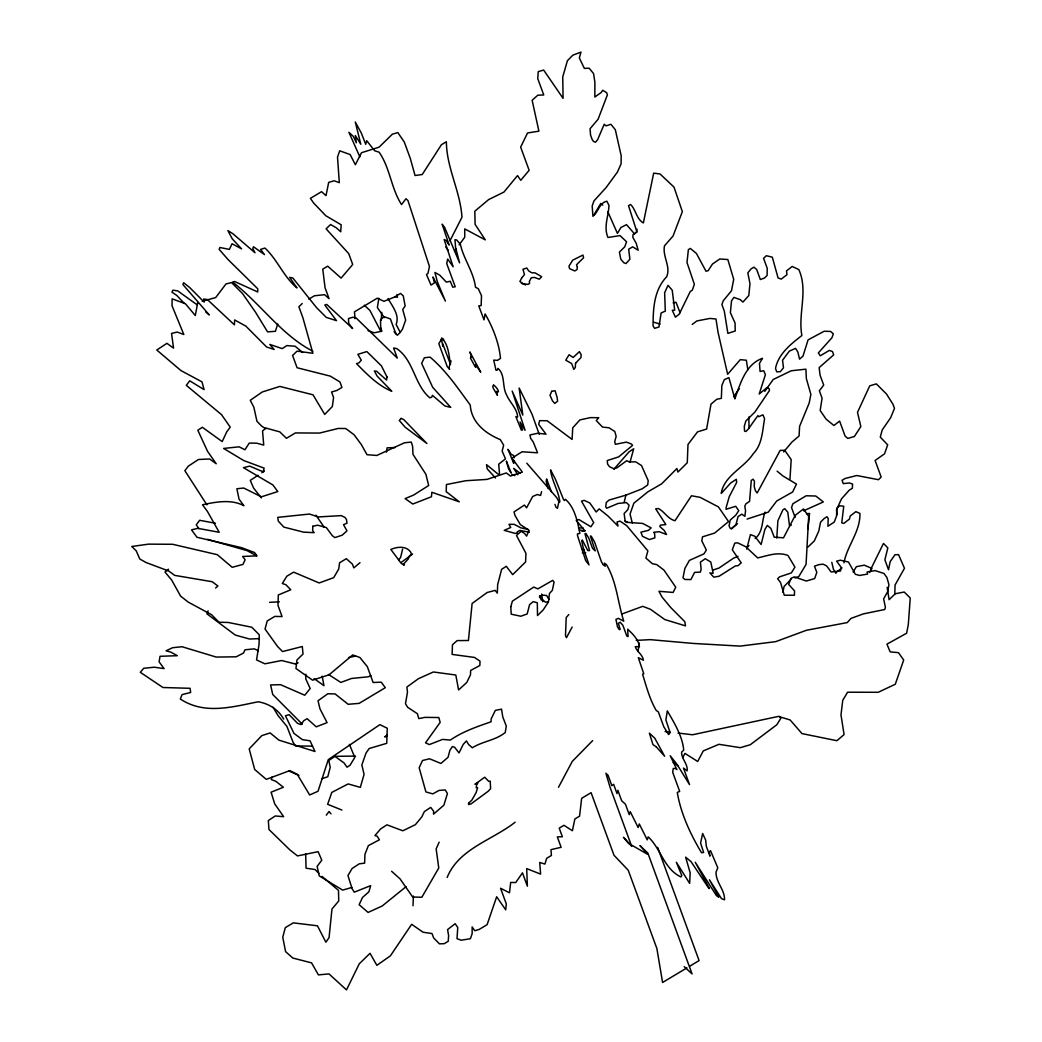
<?xml version="1.0" encoding="UTF-8"?>
<svg xmlns="http://www.w3.org/2000/svg" width="1042" height="1042" viewBox="0 0 1042 1042"><rect width="100%" height="100%" fill="white"/><g stroke="black" fill="none" stroke-linecap="round" stroke-linejoin="round"><path stroke-width="1.5" d="M305.866 674.239L305.788 678.967L310.203 688.528L304.746 695.235L280.532 684.672L270.607 684.959L272.73 694.48L302.271 724.164M894.817 594.018L895.039 585.057L904.469 568.281L898.556 554.631L894.948 554.774L890.155 561.69L888.526 569.753L884.879 559.801L887.849 547.897L883.473 543.442L870.865 569.049M413.01 905.732L413.387 896.029M789.979 479.007L791.191 459.6L784.73 450.326L780.184 450.365L757.156 493.022L755.424 490.782L754.226 486.497L754.434 481.3L753.145 479.177L751.282 480.414L749.55 501.423L745.825 503.885L744.822 506.23L745.551 510.827L744.887 516.337L741.787 514.149L738.049 516.611L735.913 524.79L731.666 528.854L730.312 528.476L729.048 525.923L730.182 520.101L735.834 515.113L738.739 510.658L735.717 506.308L726.053 509.291L726.131 507.558L729.283 496.604L736.655 482.433L736.316 479.281L730.716 482.967L721.22 493.452C723.995 475.582 744.001 467.962 753.223 453.752C762.379 444.426 762.353 430.828 764.594 418.78L762.926 414.807L758.758 416.709L757.899 415.589L748.273 429.109L745.916 431.518L744.561 431.141L744.301 426.243L745.864 420.981L754.851 412.098L769.322 390.724L769.387 388.992L767.173 387.494L759.188 394.019L765.401 374.703L763.734 370.731L760.074 371.447L759.475 363.384L762.497 358.305C745.694 364.14 740.172 383.834 734.857 398.891L728.918 377.647L724.333 379.627L721.859 385.449L721.351 398.357L716.805 399.255L710.983 404.14L706.632 429.03L697.502 431.896L687.994 444.452L687.277 462.739L677.899 472.065L676.909 468.522L661.657 483.814L647.811 491.889L633.849 503.195L630.045 514.084L632.325 523.071M380.851 328.009L380.682 331.135L369.975 310.529L364.361 305.228M381.268 320.181L381.698 312.353M639.332 643.031L637.978 651.458M807.928 529.232L809.556 513.459L806.586 513.719M776.772 538.024L777.892 520.792L782.868 509.903L784.73 508.678L787.778 512.169L789.523 525.819L791.373 525.025M386.452 452.137L387.09 447.852L395.205 447.526M378.845 298.364L377.36 307.559L384.368 317.641M197.746 302.532L195.297 315.544L185.45 303.769L172.138 298.846L172.021 305.762L183.822 334.508L177.166 332.046L171.552 333.453L173.545 348.119L166.928 343.339L156.769 350.021L180.982 370.6L201.992 381.867L204.089 389.617L189.735 380.812L186.31 385.345L221.529 414.651L230.243 427.168L226.817 431.701L222.193 441.587L202.343 427.272L197.824 430.242L207.514 451.251L216.241 463.768L209.624 458.988L198.449 459.496L188.289 466.178L184.877 470.71L206.915 504.875M782.933 592.299L784.066 586.516L791.073 579.222M402.629 549.082L400.571 557.587L398.578 559.828M624.145 502.348L625.968 494.95M636.336 232.171L637.066 229.24M451.082 360.962L448.998 367.618L449.623 369.311L447.226 366.602L438.812 343.613L440.883 340.304L443.605 339.184M541.58 491.668L540.59 495.458L537.242 494.52L532.657 496.5L526.575 507.845L524.426 505.057L514.019 511.922L515.008 515.464L520.284 524.569L529.089 530.3L526.601 536.122L524.452 533.348L521.156 531.329L516.48 535.458L525.936 553.341L525.598 561.951L512.703 574.637L506.269 566.301L501.632 569.349L497.659 584.549L497.321 593.159L495.184 590.384L487.2 592.481L472.117 603.474L468.431 640.504L457.151 640.596L452.475 644.724L452.098 654.402L474.527 657.45L480.023 661.162L479.854 665.473L470.645 670.488L470.476 674.799L466.79 682.458L458.61 689.947L455.81 675.021L433.381 671.986L418.467 678.668L406.901 687.017L407.461 692.37L405.481 703.702L407.643 707.284L417.412 713.744L418.767 718.589L424.967 717.365L438.825 717.534L440.18 722.38L425.527 742.777L429.304 744.587L442.603 739.403L450.274 740.081C462.882 731.484 477.054 726.652 491.043 721.806L491.16 718.876L495.341 710.383L501.541 709.159L502.778 716.935L506.282 726.092L505.253 732.5C495.601 740.406 482.693 741.214 472.313 747.765L468.587 744.483L466.412 740.901L463.195 744.457L459.014 752.936L454.612 747.244L452.332 746.606L449.87 750.37L448.06 757.3L440.896 763.447L429.525 758.771L422.518 760.517L419.158 767.746L425.918 791.946L432.782 793.874L439.073 790.435L445.247 789.94L447.422 793.522L443.892 805.166L433.524 814.141L433.641 811.21L430.711 807.407L424.381 811.575L421.867 816.811L415.406 824.652L402.837 830.787L386.895 824.821L380.577 828.989L374.925 835.567L377.217 836.218L379.379 839.8L368.373 845.622L364.947 854.323L364.609 863.141L359.19 863.844L352.079 868.533L347.95 875.554L352.066 888.592L354.241 892.186L370.665 885.648L368.881 891.835L362.499 897.475L359.138 904.703L368.087 912.427L382.193 905.993L406.054 886.677M843.955 562.823C847.107 545.682 860.458 531.524 859.924 513.432L855.886 511.635L850.233 515.998L849.425 519.085L843.773 523.436L841.741 522.876L843.759 506.256L839.67 505.761L836.83 508.262L836.531 516.116L834.238 522.081L827.908 526.249L828.221 518.408L826.905 516.715L824.105 518.564L820.536 522.198L818.817 530.964L814.323 540.941L807.915 547.076M272.105 776.993L271.298 779.598L275.843 781.292L283.372 787.244L271.089 792.207L274.71 803.864L283.645 816.694L275.27 815.964L268.328 820.536L268.94 829.484L289.936 849.959L297.465 855.925L318.136 851.679L321.796 860.184L317.12 866.371L319.243 875.892L342.649 890.115L351.844 887.458M629.941 462.401L633.718 448.776L629.081 451.824L613.985 469.108M277.745 324.049L275.388 331.304L267.573 331.877L255.616 312.366L242.539 293.584L231.571 282.564L225.971 283.958L215.694 297.569L202.239 301.281M746.71 549.121L750.409 534.637L754.721 536.187L761.129 544.484L764.88 529.466L767.303 525.428L770.819 528.333L774.258 537.203L783.519 537.802L795.267 515.295L803.447 508.965L808.683 516.298L806.065 564.425L798.797 576.539L794.942 577.88M208.087 610.846L206.902 613.803L235.297 635.073L249.611 639.033L259.406 638.616M765.049 512.091C761.637 520.896 763.343 531.889 755.15 538.532M439.151 842.17L436.155 848.891L438.76 868.012L421.841 897.253L412.684 897.032L400.037 878.862L391.623 871.294M558.499 787.283L572.292 761.376L592.651 740.628M682.744 757.56L684.946 753.392L697.697 761.468L703.311 750.891L718.928 744.314L740.302 747.674L750.227 744.756L776.785 724.776L780.823 718.303L779.52 716.388M447.148 877.481C458.78 848.618 492.41 840.165 515.139 822.19M572.162 627.063L566.47 637.678L565.493 635.698L566.197 617.58L568.776 614.572M593.693 215.264L600.778 203.45L602.836 205.144M853.151 572.058L856.381 566.679L864.287 565.155L871.946 568.45L869.523 572.488M449.936 240.871L461.958 217.257C460.343 191.181 446.562 167.957 446.38 141.738L441.43 144.708L422.218 174.535L415.042 175.512L410.288 158.397L404.296 142.025L397.836 132.581L392.391 134.184L379.067 147.169L361.509 152.718L355.361 164.727L350.125 154.555L339.718 150.803L337.517 157.121L339.327 182.663L334.13 180.787L328.686 182.389L326.003 195.649L321.535 191.676L310.412 198.345L313.655 203.06L325.82 215.733L341.19 224.811L340.721 231.754L336.253 227.768L330.548 224.538L326.107 228.862L348.705 253.584L352.704 264.499L341.112 278.11L327.709 266.179L322.773 269.149L325.052 287.735L329.051 298.65L324.583 294.678L314.437 295.772L308.875 299.106M733.698 396.585L739.338 388.666M764.776 391.349L773.229 379.47L791.256 370.77L805.896 369.168L806.352 378.598L810.884 394.397L809.191 403.059L799.605 426.334L799.084 435.973L791.894 442.108L783.662 451.954M454.481 251.226L456.344 248.673M459.144 244.857L464.745 237.224L464.719 228.914L485.298 239.868L475.1 224.356L474.813 211.213L488.633 199.595L503.95 192.067L517.522 175.603L520.753 180.318L529.141 170.302L520.648 147.104L527.539 132.985L538.909 131.149L532.136 100.279L537.815 95.2L543.755 94.965L537.75 78.593L538.232 71.651L543.663 70.061L563.071 98.352L562.745 76.913L567.421 60.697L572.84 55.174L580.967 52.1L579.339 57.987L584.367 68.394L589.16 68.199L593.562 73.604L594.891 82.214L594.839 97.01L601.117 92.569L602.706 90.276L606.6 92.634L607.408 94.835L598.108 119.218L590.046 128.752L590.567 135.147L592.182 139.55L593.484 141.451L595.581 142.207L597.665 139.615L604.204 124.272L606.014 125.874L610.899 124.285L615.314 129.703L621.175 155.714L621.11 163.802L617.437 172.047L606.105 187.573L593.966 200.898L592.182 205.99L592.924 216.293C598.499 212.021 599.241 202.773 606.848 201.223L608.958 205.326C608.658 216.189 603.357 226.687 607.955 237.472L620.029 235.596L626.542 241.757L624.757 246.85L619.391 252.086L620.811 259.289L623.911 262.805L626.008 263.548L629.889 259.211L628.665 249.207L632.65 246.824L638.147 250.236L636.232 243.333L632.82 237.315L633.015 234.528L637.001 232.132L628.521 205.665L630.514 204.466C636.05 209.676 636.193 218.82 643.357 222.949L653.686 173.128L660.068 173.988L673.992 187.117L682.354 211.63L673.054 236.013L664.496 245.834C662.243 256.436 671.022 266.283 666.685 276.742C653.959 290.041 653.139 308.484 653.06 325.859L654.571 328.308L658.961 327.019L661.11 312.978L665.304 311.128L664.64 292.737L668.013 285.339L672.22 290.197L674.682 310.203L672.285 310.295L675.398 317.146L679.189 314.215L690.299 291.434L692.292 290.236L694.363 284.297L687.004 262.532L688.371 249.637L690.364 248.439L696.46 253.506L706.007 271.272L708.195 270.633L712.467 264.043L719.748 259.002L727.837 259.523L733.711 279.308L731.497 290.757L723.252 300.76L721.911 304.603L724.333 311.232L727.863 333.388L735.235 330.991L735.053 323.007L730.364 312.678L731.523 300.851L733.92 297.387L740.25 299.666L742.959 302.076L748.807 295.537L749.979 283.711L747.83 272.861L750.982 268.953L753.978 267.156L756.7 269.565L760.334 279.517L764.398 278.097L767.094 275.466L767.225 268.315L763.578 258.351L766.287 255.72L772.304 257.166L778.087 277.98L781.253 279.113L786.957 274.684L786.489 270.907L792.194 266.478L798.823 269.578C808.41 290.822 797.794 313.629 801.884 335.498C790.839 344.12 778.205 354.033 775.508 368.516L776.733 371.838L780.341 371.694L783.48 367.787L782.555 360.245L789.302 351.141L795.606 348.367L797.872 352.066L799.553 359.151L803.004 356.077L808.071 339.887L824.144 331.252L830.604 331.421L833.326 333.844L831.985 337.673L818.335 352.938L820.301 355.804L829.315 350.399L832.48 351.545L833.691 354.853L819.142 367.631L820.067 375.172L823.701 385.123L819.364 390.763L822.086 398.226L820.171 410.496L826.072 419.105L833.913 425.514L839.618 421.085L845.075 436.012L847.797 438.435L854.401 436.481L860.848 426.556L857.488 412.385L869.744 385.827L876.348 383.873L886.468 393.993L892.968 404.257L894.479 408.399L890.597 417.803L882.222 429.916L880.282 437.145L887.68 444.843L884.554 453.804L875.098 460.486L881.167 477.067L878.458 479.698L856.784 475.517L845.062 478.499L842.053 480.31L843.278 483.618L849.438 482.954L852.603 484.1L852.317 488.307L849.308 490.118L841.519 498.831L836.439 509.968L837.351 514.631M326.302 815.157L329.064 811.484L331.017 813.893M746.906 547.91L748.977 545.565M359.998 562.693L353.811 567.864L352.443 564.139L346.335 558.707L339.588 562.758L338.767 568.932L333.714 577.646L319.191 582.96L293.623 572.149L286.863 576.2L282.317 583.468L285.873 584.744L290.796 589.759L278.305 594.982L277.993 605.389L282.082 616.577L274.814 616.395L267.221 620.954L265.046 629.081L277.615 646.548L282.538 651.563L302.31 646.522L303.014 654.063L296.944 659.977L295.954 668.521L312.561 680.166L329.116 674.773L352.73 654.923L359.842 657.476L367.318 666.646L373.114 682.497L381.229 682.171L385.306 687.681L359.138 703.376L348.158 704.288L335.094 693.933L327.826 693.751L318.031 700.758L319.92 708.716L327.071 722.627L316.26 726.834L307.103 718.68L303.73 720.712L301.034 724.607L297.478 723.317L289.168 714.669L285.443 715.763L293.961 733.399L302.427 739.677L310.047 740.797L314.984 751.477L278.93 740.133L270.112 732.917L261.829 735.613L249.194 748.885L254.665 769.478L266.283 779.364L289.806 770.624L297.204 774.232L309.643 794.955L318.018 791.269L328.295 759.605L379.887 724.633L387.285 728.254L386.725 743.337L369.181 748.508L366.002 753.092L361.848 764.984L364.075 774.375L360.324 787.361L348.132 783.936L331.799 792.402L327.644 804.294L341.893 810.051M302.206 303.522L298.885 306.778L302.87 317.693L312.887 353.277L297.035 351.141L292.594 355.465L297.087 367.748L330.288 376.123L339.952 381.971L341.958 387.429L337.009 390.398L331.577 392L333.57 397.458L332.359 406.497L324.713 414.416L313.017 394.801L279.829 386.426L262.271 391.974L250.288 400.297L253.857 407.253L256.957 421.32L261.868 426.321L265.814 428.679M215.603 588.04L217.882 585.982L212.19 581.723L174.613 575.353L168.934 571.107L146.193 562.576L139.758 559.007L136.268 550.879L131.761 546.503L148.459 544.145L172.594 544.276L217.296 554.683L232.21 567.317L242.994 564.399L245.104 559.749L242.656 556.454L256.996 555.842L254.561 552.547L241.705 547.688L197.003 537.281L191.52 529.87L197.772 528.333L219.211 532.293L207.384 511.362L202.5 504.771C215.876 501.931 231.376 498.936 243.919 505.748L239.048 499.17L236.873 488.75L243.737 488.034L261.36 496.826L277.797 491.563L272.913 484.973L243.437 467.65L249.689 466.113L263.157 471.805L264.147 468.145L243.698 460.525L223.639 448.438L239.087 446.823L244.961 449.753L249.272 443.084L256.749 443.189L263.73 445.116L262.545 431.049L265.866 428.041L279.829 431.896L286.42 438.304L295.381 432.938L319.529 433.068L338.298 428.431L345.762 428.536L354.085 434.761L361.405 444.647L367.005 454.703L376.813 455.458L404.426 442.798L411.29 442.082L412.619 446.38L412.971 454.325L425.891 474.266L428.679 485.507L413.57 495.08L405.104 498.623L412.801 504.028L431.453 496.747L431.844 492.267L459.262 501.814L446.184 491.655L446.445 484.53L465.826 480.727L487.031 479.398L506.295 472.938L510.45 476.051L522.342 472.143L511.974 458.141L522.042 451.772L537.607 452.801L533.113 441.743L530.665 438.448L529.948 434.97L537.919 433.251L545.995 434.175L538.675 424.302L539.665 420.642L547.141 420.747L572.084 439.424L572.735 427.819L579.899 419.926L590.319 417.621L598.746 417.699L596.245 420.577L602.55 427.077L609.075 427.819L614.793 431.518L616.161 436.377L614.754 441.534L615.34 444.335L626.372 442.108L631.556 444.074L632.546 445.403L618.661 456.878L607.239 460.577L607.616 464.12L609.583 466.777L614.077 468.809L617.046 467.78L626.711 460.681L629.081 461.867L635.802 461.88L641.52 465.566L648.202 480.623L647.694 484.96L642.289 488.75L626.099 495.093L608.932 500.121L606.262 502.544L605.754 506.894L606.731 508.222L618.114 503.455L626.424 502.583L629.081 505.162L627.883 509.59L624.119 513.563L625.135 520.961L626.112 522.289L642.627 523.423L651.159 527.903L648.489 530.326L640.908 532.202L642.484 536.33L649.348 539.548L654.832 537.893L654.65 533.621L653.66 532.293L659.208 531.707L666.515 534.52L664.249 530.469L659.912 526.627L660.315 525.155L665.851 524.569L655.665 508.822L658.44 508.535C664.575 511.7 667.753 518.838 674.956 520.753L691.497 495.758L700.146 497.36L718.407 506.894L728.54 521.586L714.656 533.061L702.542 536.825L701.787 540.85L706.346 550.033L703.962 553.862L689.413 560.388L684.894 568.385L682.979 577.88L684.907 579.469L690.937 579.56L694.558 572.384L700.354 572.123L701.149 569.179L700.38 562.107L705.33 558.72L710.813 562.081L713.145 573.295L709.889 572.918L713.783 577.164L719.071 576.252L735.313 565.962L738.088 565.676L741.214 562.836L732.305 549.811L734.792 543.116L737.567 542.817L745.603 546.633L757.677 557.887C767.433 555.816 777.579 551.531 787.947 555.438L794.942 567.135L791.347 572.905L779.637 576.825L777.632 578.662L780.588 582.66L784.274 595.216L794.408 595.229L794.564 590.905L788.703 584.51L790.891 578.349L794.317 576.903L806.365 581.032L814.649 578.557L816.824 572.397L814.466 566.171L818.934 564.621L823.102 564.178L826.671 565.962L831.125 571.967L840.516 570.99L841.05 567.161L836.596 561.156L840.399 560.218L848.514 562.055L855.326 574.285L859.572 575.458L867.543 574.09L867.1 571.98L875.072 570.599L883.929 573.452L886.898 577.45L888.956 584.783L887.524 591.947L883.629 598.824L885.387 607.265L884.788 609.492L863.323 613.894L850.936 618.427L847.276 622.582L806.404 630.28L775.73 641.638L740.224 646.105L693.086 643.422L650.273 639.645L636.258 640.387M168.491 569.232L164.988 572.058L171.709 580.107L180.592 596.089L188.12 602.055L211.552 614.702L219.041 622.23L228.198 622.452L251.747 627.219L259.25 634.76L259.093 644.216L256.54 659.925L264.863 663.806L281.692 660.524L295.368 664.001L298.129 662.803M731.432 528.515L737.476 523.774M387.077 735.027L384.68 736.889L387.012 736.303M835.697 572.735L842.04 567.903M692.201 324.44L696.877 320.936L709.902 318.435L715.971 319.008L718.094 332.541L727.655 374.273L740.276 359.659L746.332 360.232L747.843 369.819M412.593 554.057L401.365 562.302M258.012 475.282L250.275 480.362L253.571 488.021L261.308 497.907M261.881 472.729L264.46 471.036M686.912 967.888L662.582 982.489L656.864 948.481L628.235 870.252L613.998 855.261L591.088 792.675L581.644 798.341L579.573 816.147L574.858 818.973L572.41 830.748L563.943 825.303L559.215 828.143L562.38 836.765L557.314 836.869L561.13 847.302L550.971 849.647L551.413 855.469L546.685 858.295L544.914 864.065L539.704 862.489L540.616 874.121L526.705 868.611L527.369 886.195L522.472 872.831L515.725 882.561L510.684 882.431L509.473 892.799L500.564 888.253L506.295 903.909L505.709 909.835L496.669 896.771L487.096 924.671L479.138 929.451L474.748 930.74L472.143 926.937L472.156 933.632L470.385 938.725L461.202 940.21L457.008 938.699L457.764 927.51L455.159 923.707L447.591 929.581L448.62 935.677L448.229 941.278L444.244 943.674L439.463 943.857L433.654 937.956L432.039 933.554L423.052 932.225L411.655 924.306L390.398 955.853L376.852 965.322L370.027 953.313L359.282 963.785L346.491 989.9L328.972 973.905L318.396 974.882L311.571 962.873L292.802 958.041L285.586 951.633L282.747 937.227L285.313 927.641L293.284 922.86L317.445 925.804L325.885 942.215L329.064 937.631L331.968 909.054L338.728 900.965L338.494 890.376L322.056 876.439M689.622 966.273L699.091 960.594L657.645 847.354M370.913 675.607L368.36 676.779L351.558 678.472L340.812 682.432L328.49 674.421M803.564 510.827L823.349 501.944L815.769 496.018L806.182 495.771L792.845 503.781L791.529 507.571L795.124 517.392M738.023 556.363L733.711 558.082L718.967 568.059L713.158 569.974M621.97 613.985L642.745 606.327L650.455 609.296L664.77 619.534L685.493 625.877L684.815 621.709L670.644 607.434L661.957 596.962L658.948 591.309L673.106 592.429L675.763 587.232L663.91 570.052L656.734 564.595L652.409 563.735L645.897 558.069L647.877 550.879L626.685 525.624L620.016 521.104L617.02 522.029L618.023 526.093L608.02 516.024L599.176 508.887L596.18 512L589.837 502.999L584.171 500.355L581.514 501.176L593.706 522.628L590.879 526.783L578.883 519.528L576.213 520.349L584.901 530.821L579.443 530.039M355.478 656.095L348.653 657.528M321.952 778.7L327.787 776.733L330.223 767.329L328.816 760.465L334.99 756.414L344.029 762.926L347.012 767.212L350.086 765.18L354.801 757.404L349.396 744.379M747.088 519.059L768.267 512.143L776.707 501.007L792.623 491.993L796.479 484.1L782.959 475.986L777.098 471.153M585.708 552.703L582.361 552.742M582.022 531.407L585.031 530.73M673.132 302.831L676.024 302.284L680.087 312.756M548.105 601.755L545.474 602.211L539.391 597.001L541.905 595.138L546.568 595.451L548.978 599.45M578.492 528.138L582.908 527.734M269.604 602.341L279.321 601.807M335.172 756.336L355.478 756.075M312.47 746.137L295.446 745.968L293.036 742.191L286.928 726.417L277.94 715.424L273.017 707.192M665.083 731.523L669.941 732.096M678.016 733.047L692.552 734.766L778.413 716.401L790.123 719.957L801.975 733.594L836.895 740.706L844.085 734.571L840.985 714.916L842.757 700.289L847.602 692.214L878.198 692.292L895.286 684.242L903.701 660.003L898.464 652.67L890.181 651.875L886.937 644.164L906.618 633.236L908.311 624.575L910.239 598.004L904.209 592.025L895.299 593.732L889.1 599.684L887.159 587.362M215.42 523.24L199.66 520.297L196.235 524.829L198.853 528.594M394.996 296.749L397.471 297.244L396.963 294.521M529.375 532.215L519.828 530.391L517.04 532.058L517.262 533.152L515.113 533.374L504.237 530.365L510.736 527.46L508.991 524.321L514.188 524.334L520.792 527.799L528.216 529.505M653.803 322.238L660.055 324.023M207.566 539.352L247.136 550.658L256.436 555.738M581.605 548.965L584.106 549.694M368.06 330.614L374.156 332.802L381.919 331.213L380.695 327.852L380.512 319.777L384.003 316.651L390.411 318.956L395.322 332.385L397.315 335.29L400.05 332.632L402.473 329.129L405.651 320.05L402.72 309.526L405.143 306.022L403.28 295.876L400.532 293.427L394.449 297.074L383.964 301.32L377.243 298.181L354.449 311.858L355.075 318.657M521.339 283.203L525.715 284.974M511.856 474.41L514.852 475.673M288.986 771.08L298.963 775.43M624.822 520.883L627.479 522.068M258.364 650.846L254.352 648.84L244.974 649.817L243.541 653.008L236.234 656.799L216.228 657.072L182.011 646.717L172.633 647.707L166.082 650.807L170.862 652.136L177.296 655.705L160.038 656.291L159.1 661.852L164.102 668.599L154.229 667.206L143.679 668.313L140.305 672.311L162.956 687.512L190.087 688.306L190.66 692.487L182.103 694.597L180.331 699.026C204.519 715.007 232.132 706.971 258.195 701.787C268.784 703.532 278.448 709.628 283.685 719.11M312.808 351.219C281.119 334.795 260.604 303.678 232.613 282.082L234.567 281.483L257.739 291.981L257.739 288.777L227.951 259.458L219.146 249.338L219.875 247.501L229.383 249.39L232.053 243.75L241.575 248.843L232.288 238.865L227.885 230.595L233.017 233.838L254.99 252.737L252.789 248.595L253.506 246.772L264.499 254.613L260.578 249.403L264.968 248.048C277.55 259.836 283.828 277.094 296.97 287.918L289.637 277.354L292.815 277.98L316.507 307.572L326.276 317.393L336.514 320.662L324.791 305.019L326.732 304.42L352.626 328.53L348.705 323.32L348.458 318.578L352.847 317.237L356.012 317.862L397.276 358.083L393.602 347.989L396.768 348.614C414.065 360.532 414.091 384.524 429.773 397.81L431.714 397.21L432.443 395.374L444.895 405.976L450.743 407.383L432.677 387.285L421.658 363.411L424.328 357.771L430.033 357.119C446.276 370.796 457.79 388.145 470.255 405.012C471.323 422.401 485.364 433.459 500.29 439.607L503.638 445.155L502.153 451.095L505.487 458.832L498.675 464.211L499.522 473.823L498.193 474.227L486.523 464.667L487.2 468.848L495.484 477.991M514.54 460.994L513.511 460.421L513.732 463.416L507.962 449.323L511.244 454.416L513.393 455.289L514.357 457.659M673.223 762.653L678.316 765.883M314.111 678.589L323.971 685.701L322.173 676.206M197.081 304.785L177.7 290.874L172.842 290.184L171.956 292.19L176.788 295.433L184.343 303.456M205.626 311.884L209.286 314.931L182.91 284.557L183.639 282.734L189.488 287.345L204.141 302.076L203.646 299.028L207.306 299.497L234.411 324.844L234.645 319.959L245.86 326.12L266.622 346.999L274.176 349.487L269.787 344.42L282.226 348.614L286.85 345.579L295.133 346.244L302.623 352.483M520.323 473.368L513.667 468.366L517.848 474.748M639.905 845.687L647.824 853.033L692.07 973.931L684.177 966.624M318.943 873.47L315.075 869.536L306.087 868.207L305.645 853.724M624.523 838.25L631.699 846.364L610 787.075L605.884 773.242L608.046 775.261L611.862 785.694L613.608 784.287L617.007 793.561L617.841 790.305L621.657 800.738L625.447 804.242L629.264 814.675L630.228 811.666L638.16 827.543L639.293 823.975L647.238 839.852L648.189 836.843C660.98 848.826 664.041 869.028 680.908 876.908L681.807 875.541L676.349 862.268L689.635 883.356L690.195 872.909L685.636 857.175L691.054 861.656L708.26 887.471L709.472 888.592L695.261 862.268L716.401 895.573L718.811 897.253L709.433 879.787L721.52 898.66L724.529 899.806C724.906 889.803 715.841 882.47 716.01 872.193L717.795 867.817L710.527 850.663L709.328 851.744L709.941 856.146L706.307 846.195L705.681 840.139L702.647 833.496L700.589 843.095L703.624 852.486L701.527 852.734C690.481 834.303 680.856 813.802 677.274 792.441L679.671 791.373L672.689 772.291L673.275 768.449L675.672 768.488L676.883 769.608L670.214 755.763L676.857 764.112L689.543 784.639L683.474 768.058L687.095 770.859C688.163 763.942 681.26 758.902 681.611 752.077L683.708 750.188C682.575 736.342 674.187 722.796 667.336 710.904L665.877 719.957L670.123 732.669L668.638 734.571L663.806 726.795L658.336 711.868L656.226 710.462C649.622 699.091 646.405 686.6 642.575 674.239L643.774 673.718L638.316 657.684L643.422 660.237C642.693 654.402 636.818 651.914 635.268 646.639L639.462 646.704C638.512 639.593 632.768 633.953 627.688 629.212L628.026 636.636L626.815 636.076L622.869 625.291L620.159 622.23L618.362 623.298L620.185 629.381L619.287 629.642L617.476 626.867L615.939 619.417L618.336 618.349L623.754 621.175C617.737 602.406 616.708 581.84 606.418 564.556L604.308 563.149L605.233 566.197L603.123 564.79L601.299 561.456L594.63 542.114L591.296 536.291L590.397 536.005L595.256 550.918L592.546 548.405L588.912 538.453L585.891 533.465L584.979 533.725L589.551 550.567L587.753 550.541L582.309 540.017L581.71 540.551L583.246 548.001L589.017 564.855L585.695 560.687L577.489 535.536L577.476 533.895L579.886 533.374C577.463 521.521 574.832 507.597 565.402 499.287L564.399 500.551L563.409 499.261L555.36 479.073L550.541 469.877C551.791 481 558.551 490.808 559.828 501.762L559.033 501.02L557.457 508.301L556.063 507.363L554.943 504.432M634.591 233.942L626.502 224.655L620.98 227.456L617.424 233.369L607.851 211.8M526.822 463.221L556.858 497.815L559.111 502.049M441.717 337.882C448.698 344.863 448.855 355.374 450.496 364.361L441 339.249M640.426 845.83L647.486 854.219L628.443 843.304L623.403 837.325M445.715 246.967L448.268 250.432M394.11 331.616L395.882 334.156M835.984 573.087L833.457 569.401L831.79 562.315M315.921 515.178L324.205 527.265M388.041 298.494C392.287 306.361 399.881 314.971 396.129 324.492L399.881 331.656M359.868 156.899L348.914 132.308L353.368 136.45L356.364 142.819L355.335 135.564L360.806 144.252L355.283 121.992L361.261 132.946L365.742 144.317L366.719 140.709L374.664 150.777L379.119 152.197C390.099 167.853 391.167 188.667 401.548 204.558L405.976 198.735L407.956 200.572L429.46 266.491L428.002 273.251L426.53 274.593L431.01 285.065L434.462 282.851L432.951 276.951L445.403 301.099L437.419 281.991L434.918 272.444L439.867 275.231L446.315 282.121L450.261 281.262L452.749 287.188L455.224 286.771L446.731 263.574L447.695 259.067L453.166 266.83L444.166 239.556L446.145 240.494L449.128 245.052L442.134 224.147L444.608 227.351L459.574 262.858L455.562 247.41L455.015 239.647L456.787 240.051L460.369 244.349C463.638 259.158 473.602 271.78 475.504 287.227L478.304 288.725L481.508 295.707L481.157 305.553L478.76 305.879L483.996 319.829L485.168 314.007C492.827 327.396 499.105 343.065 500.486 358.383L497.503 360.35L493.726 360.115L495.953 370.184L497.151 370.197L497.946 368.386C505.5 374.729 501.983 386.921 506.607 394.97C509.785 402.486 517.275 408.659 517.653 417.217L515.855 416.644L521.3 430.033L522.485 430.059L520.062 421.997L525.077 430.281L512.169 391.037L522.823 415.094L519.137 388.041L531.993 414.13L539.235 434.319M539.587 595.633L541.293 600.062M551.426 491.785L546.594 478.942L546.203 481.495L548.222 488.555M442.342 343.691L442.759 346.4M541.619 594.083L542.765 601.703M748.846 416.995L749.016 428.223M312.821 526.249L312.652 530.639L314.15 532.67L303.522 532.136L283.854 527.109L278.305 521.143L277.784 517.366L309.461 514.045L318.422 516.936L341.359 515.621L344.967 517.431L346.465 519.45L346.986 523.214L343.508 524.673L346.96 530.86L342.193 535.184L334.873 537.594L332.32 535.679L326.315 527.565L317.719 525.194L312.821 526.249M468.6 803.213L468.548 804.554L471.036 803.903L488.047 791.373L490.613 788.703L490.209 781.122L488.789 781.409L484.725 777.215L474.957 784.3L477.822 783.076L476.702 784.795L476.233 787.713L477.64 787.778L476.038 792.754L471.883 800.061L468.6 803.213M510.801 606.705L511.205 614.181L520.831 616.226L527.161 613.985L529.61 604.634L533.191 601.625L537.307 602.784L537.503 615.562L543.273 609.817L548.444 601.898L549.46 593.484L552.364 590.293L554.07 582.061L552.755 580.355L537.854 588.886L533.764 587.063L512.404 601.143L510.801 606.705M575.562 363.215L575.275 367.513L573.803 369.428L571.628 363.515L565.754 360.167L569.049 354.762L573.152 357.458L579.417 351.636L581.162 354.71L580.967 357.575L575.562 363.215M506.412 461.293L508.509 468.653L511.192 473.029L506.412 461.293M577.359 266.999L577.06 269.591L574.767 270.959L569.544 268.602L568.971 266.192L572.683 260.187L582.934 255.069L583.611 257.765L576.539 264.759L577.359 266.999M386.986 376.943L386.543 380.043L376.618 371.252L374.378 370.965L377.087 376.045L391.805 391.258C377.946 385.644 366.875 374.156 356.52 363.632L358.917 362.89L361.3 360.18L357.849 354.345L366.836 351.571L381.411 365.833L386.986 376.943M470.802 357.041L470.502 358.161L475.152 366.706L475.777 367.279L475.608 364.596L480.727 372.15L469.851 351.949L471.57 356.911L470.802 357.041M408.92 556.675L408.295 558.955L403.501 564.165L404.27 565.194L401.144 563.305L390.854 549.434C397.067 546.763 405.82 545.63 410.496 551.804L411.486 553.914L408.92 556.675M551.7 391.297L550.007 395.309L552.468 400.818L554.774 403.423L557.587 401.235L557.131 397.523L555.112 390.75L551.7 391.297M521.834 277.719L519.919 281.457L523.097 283.711L528.034 284.375L529.583 283.45L529.336 281.522L531.264 277.771L534.429 277.433L539.287 279.191L541.684 276.716L535.106 272.874L531.785 272.796L528.763 270.959L526.744 268.028L522.967 269.253L524.452 274.593L521.834 277.719M493.543 385.149L492.736 386.452L493.452 388.614L497.451 395.296L496.318 391.453C501.762 394.293 495.237 385.279 493.543 385.149M401.17 418.402L399.268 420.486L405.13 427.181L426.907 443.488L403.749 419.6L401.17 418.402M656.108 746.697L652.982 744.613L649.387 733.164L654.741 738.127L664.588 756.179L656.108 746.697"/></g></svg>
